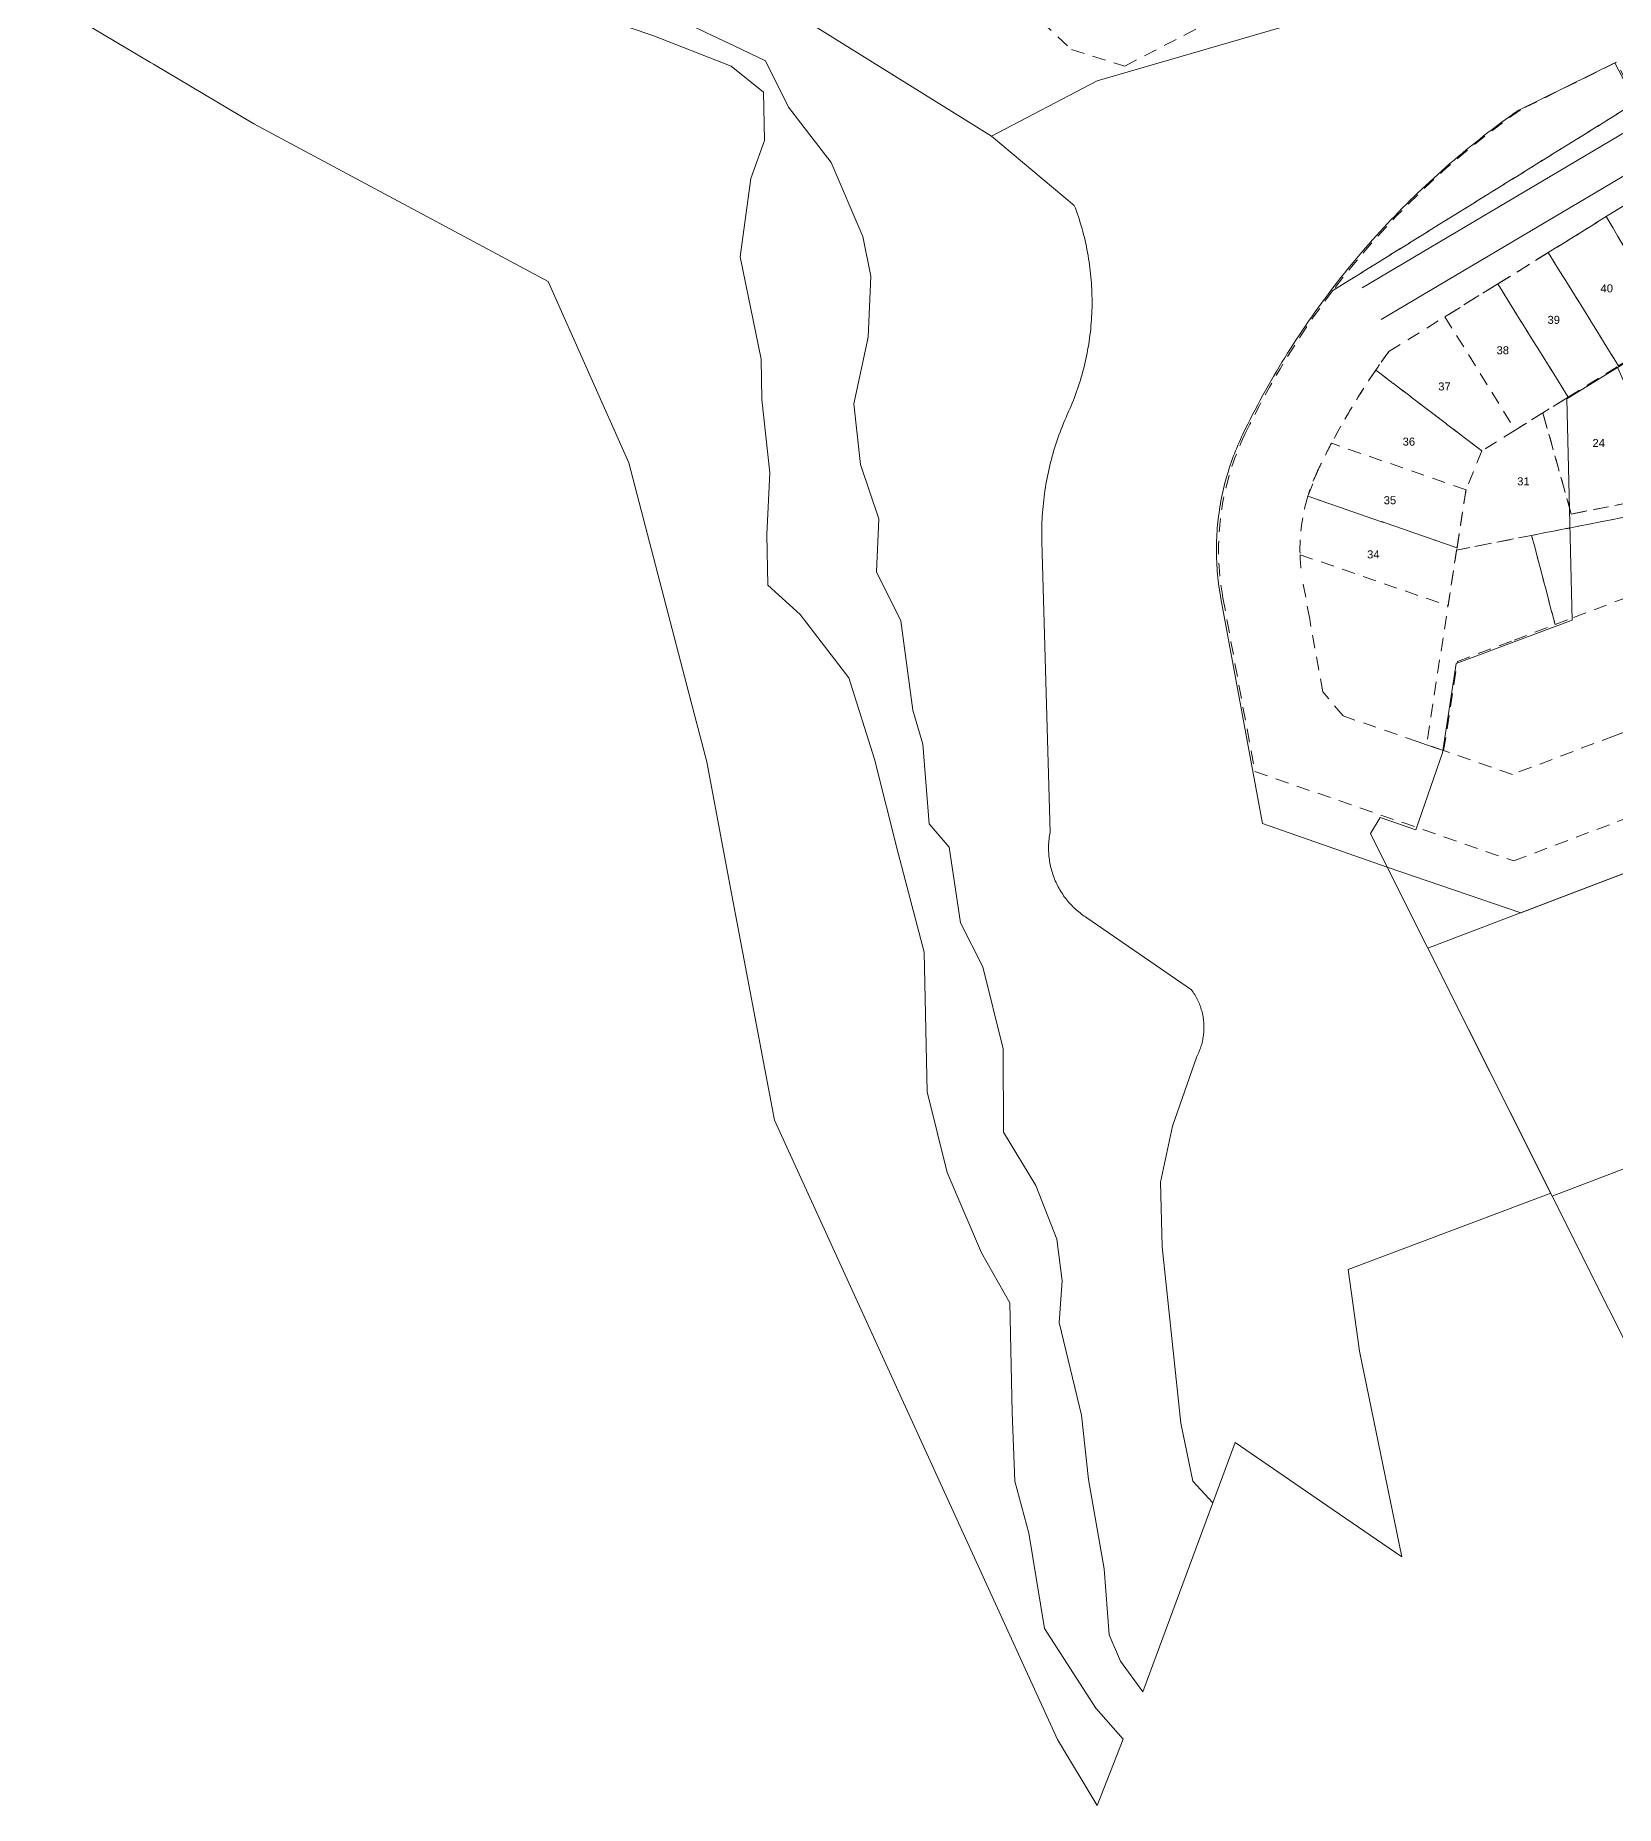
# Model space of a CAD drawing. Header units: metres. Extents: x 308278 to 310511, y 6271134 to 6272874.
# Drawn here: x 308414.4 to 308769.8, y 6271411.3 to 6271809.5 of the extents above; entities that cross this region are included whole.
import ezdxf

# ---------------------------------------------------------------- set-up
doc = ezdxf.new("R2010")
doc.units = ezdxf.units.M
doc.linetypes.add('Dash', pattern=[5, 3, -2])
doc.layers.add('Cadastre Developer_SP_EXT', color=98, linetype='Continuous', lineweight=15)
doc.layers.add('Cadastre Land Parcels_SP_EXT', color=118, linetype='Continuous', lineweight=15)
doc.layers.add('Cadastre Roads_SP_NEW', color=214, linetype='Continuous', lineweight=15, transparency=0.8)
doc.styles.get("Standard").update_dxf_attribs({"font": 'arial.ttf'})

msp = doc.modelspace()

# ---------------------------------------------------------------- linework, layer by layer
at = {"layer": 'Cadastre Developer_SP_EXT', "linetype": 'Dash'}
msp.add_lwpolyline([(308607.94, 6271843.435), (308647.408, 6271806.266), (308659.392, 6271802.56), (308719.842, 6271833.814)], dxfattribs=at)
for points in [[(308774.616, 6271794.551), (308769.975, 6271803.407), (308748.406, 6271792.738), (308748.406, 6271792.738, 0.0775552), (308706.214, 6271752.086)], [(308747.232, 6271720.701), (308739.688, 6271716.017), (308715.86, 6271734.181), (308715.86, 6271734.181, -0.0021857), (308716.712, 6271735.417), (308716.712, 6271735.417, -0.0052852), (308718.819, 6271738.372), (308718.819, 6271738.372), (308731.409, 6271746.187)], [(308739.688, 6271716.017), (308736.151, 6271707.282), (308705.906, 6271717.726), (308705.906, 6271717.726, -0.0280236), (308715.86, 6271734.181)], [(308736.151, 6271707.282), (308705.906, 6271717.726), (308705.906, 6271717.726, 0.009466), (308702.967, 6271711.928), (308702.967, 6271711.928, 0.0394198), (308700.586, 6271705.81), (308700.586, 6271705.81), (308734.132, 6271694.226)], [(308734.132, 6271694.226), (308700.586, 6271705.81), (308700.586, 6271705.81, 0.0800228), (308698.829, 6271692.664), (308698.829, 6271692.664), (308732.112, 6271681.171)]]:
    msp.add_lwpolyline(points, format="xyb", close=True, dxfattribs=at)
for points in [[(308774.616, 6271794.551), (308706.214, 6271752.086), (308706.214, 6271752.086, 0.0498068), (308686.489, 6271719.888), (308686.489, 6271719.888, 0.1591434), (308681.496, 6271682.973), (308681.496, 6271682.973), (308688.655, 6271643.898), (308746.874, 6271623.795), (308820.843, 6271651.787)], [(308776.808, 6271654.689), (308769.567, 6271651.948), (308746.588, 6271643.252), (308731.125, 6271648.593), (308727.279, 6271649.921), (308725.361, 6271650.582), (308708.51, 6271656.403), (308703.982, 6271661.788), (308700.997, 6271678.161), (308699.264, 6271687.673), (308699.264, 6271687.673, -0.0300581), (308698.829, 6271692.664), (308698.829, 6271692.664, -0.0800228), (308700.586, 6271705.81), (308702.967, 6271711.928, -0.009466), (308705.906, 6271717.726), (308705.906, 6271717.726, -0.0355021), (308718.819, 6271738.372), (308718.819, 6271738.372), (308731.409, 6271746.187), (308743.303, 6271753.572), (308754.647, 6271760.614), (308767.685, 6271768.707), (308780.431, 6271776.622)]]:
    msp.add_lwpolyline(points, format="xyb", dxfattribs=at)
for points in [[(308780.431, 6271776.622), (308767.685, 6271768.707), (308782.941, 6271742.868), (308795.689, 6271750.783), (308780.431, 6271776.622)], [(308767.685, 6271768.707), (308754.647, 6271760.614), (308770.47, 6271735.125), (308782.941, 6271742.868), (308767.685, 6271768.707)], [(308754.647, 6271760.614), (308743.303, 6271753.572), (308759.128, 6271728.084), (308770.47, 6271735.125), (308754.647, 6271760.614)], [(308743.303, 6271753.572), (308731.409, 6271746.187), (308747.232, 6271720.701), (308759.128, 6271728.084), (308743.303, 6271753.572)], [(308770.157, 6271734.931), (308759.128, 6271728.084), (308753.446, 6271724.559), (308759.826, 6271701.812), (308782.951, 6271706.351), (308781.951, 6271709.215), (308770.157, 6271734.931)], [(308753.446, 6271724.559), (308747.232, 6271720.701), (308739.688, 6271716.017), (308736.151, 6271707.282), (308734.049, 6271693.695), (308783.949, 6271703.491), (308782.951, 6271706.351), (308759.826, 6271701.812), (308753.446, 6271724.559)], [(308788.892, 6271689.326), (308783.949, 6271703.491), (308750.916, 6271697.006), (308756.18, 6271676.947), (308760.297, 6271678.505), (308773.61, 6271683.543), (308788.892, 6271689.326)], [(308750.916, 6271697.006), (308734.049, 6271693.695), (308727.279, 6271649.921), (308731.125, 6271648.593), (308734.224, 6271668.637), (308746.985, 6271673.465), (308756.18, 6271676.947), (308750.916, 6271697.006)]]:
    msp.add_lwpolyline(points, close=True, dxfattribs=at)
at = {"layer": 'Cadastre Land Parcels_SP_EXT', "linetype": 'Continuous'}
for points in [[(308653.206, 6271799.272), (308701.487, 6271813.286), (308749.431, 6271838.392), (308752.803, 6271851.774), (308790.298, 6271871.032), (308785.232, 6271877.709), (308699.046, 6271854.667), (308574.113, 6271821.268), (308629.417, 6271786.834), (308653.206, 6271799.272)], [(308894.387, 6271807.862), (308831.761, 6271816.372), (308828.97, 6271812.006), (308822.491, 6271801.868), (308815.688, 6271800.366), (308807.927, 6271805.225), (308801.878, 6271784.212), (308803.916, 6271755.388), (308795.486, 6271750.374), (308758.842, 6271727.742), (308759.995, 6271677.959), (308733.946, 6271668.196), (308730.866, 6271648.094), (308724.899, 6271630.763), (308716.868, 6271633.567), (308714.655, 6271629.971), (308718.44, 6271622.413), (308748.448, 6271612.102), (308874.356, 6271660.134), (308883.009, 6271723.956), (308885.447, 6271741.931), (308889.839, 6271774.322), (308894.387, 6271807.862)], [(308755.559, 6271548.37), (308908.868, 6271606.914), (309196.163, 6271716.614), (309151.633, 6271766.124), (308907.526, 6271672.815), (308874.356, 6271660.134), (308727.589, 6271604.144), (308755.559, 6271548.37)], [(308911.268, 6271487.163), (309017.873, 6271527.617), (309276.984, 6271626.577), (309236.586, 6271671.612), (309196.163, 6271716.614), (308908.868, 6271606.914), (308755.559, 6271548.37), (308780.966, 6271497.706), (308806.241, 6271447.307), (308911.268, 6271487.163)]]:
    msp.add_lwpolyline(points, close=True, dxfattribs=at)
for points in [[(308558.903, 6271813.082), (308566.614, 6271809.447), (308571.545, 6271807.122), (308578.635, 6271803.771), (308583.823, 6271793.331), (308593.421, 6271780.884), (308600.507, 6271764.224), (308602.331, 6271755.316), (308601.685, 6271741.623), (308598.462, 6271726.585), (308599.962, 6271712.923), (308604.131, 6271700.761), (308603.566, 6271688.845), (308609.033, 6271677.803), (308611.736, 6271657.719), (308614.008, 6271650.048), (308615.44, 6271632.1), (308619.913, 6271626.85), (308622.482, 6271609.858), (308627.518, 6271599.955), (308632.082, 6271581.509), (308632.152, 6271562.804), (308639.447, 6271550.816), (308644.133, 6271538.704), (308645.304, 6271529.316), (308644.631, 6271519.955), (308649.68, 6271499.165), (308651.263, 6271484.649), (308654.76, 6271464.536), (308655.942, 6271449.696), (308658.44, 6271443.769), (308663.477, 6271436.934), (308679.201, 6271479.383), (308679.201, 6271479.383), (308674.696, 6271484.315), (308672.03, 6271497.367), (308667.812, 6271536.999), (308667.452, 6271551.559), (308670.128, 6271564.162), (308675.621, 6271579.84), (308675.77, 6271580.134), (308675.913, 6271580.43), (308676.049, 6271580.73), (308676.177, 6271581.033), (308676.298, 6271581.34), (308676.413, 6271581.649), (308676.52, 6271581.96), (308676.62, 6271582.274), (308676.712, 6271582.59), (308676.796, 6271582.909), (308676.873, 6271583.23), (308676.943, 6271583.552), (308677.004, 6271583.875), (308677.059, 6271584.201), (308677.106, 6271584.528), (308677.145, 6271584.855), (308677.177, 6271585.183), (308677.199, 6271585.512), (308677.216, 6271585.842), (308677.224, 6271586.172), (308677.224, 6271586.502), (308677.217, 6271586.831), (308677.201, 6271587.161), (308677.179, 6271587.492), (308677.148, 6271587.82), (308677.109, 6271588.148), (308677.064, 6271588.474), (308677.011, 6271588.801), (308676.948, 6271589.125), (308676.88, 6271589.448), (308676.803, 6271589.771), (308676.72, 6271590.089), (308676.628, 6271590.407), (308676.529, 6271590.723), (308676.423, 6271591.035), (308676.31, 6271591.346), (308676.189, 6271591.653), (308676.06, 6271591.959), (308675.925, 6271592.26), (308675.783, 6271592.559), (308675.634, 6271592.854), (308675.478, 6271593.145), (308675.316, 6271593.435), (308675.146, 6271593.718), (308674.969, 6271593.998), (308674.787, 6271594.273), (308674.598, 6271594.545), (308674.403, 6271594.813), (308650.914, 6271610.973), (308650.591, 6271611.182), (308650.274, 6271611.398), (308649.961, 6271611.619), (308649.653, 6271611.848), (308649.349, 6271612.083), (308649.051, 6271612.323), (308648.757, 6271612.57), (308648.469, 6271612.824), (308648.185, 6271613.083), (308647.907, 6271613.347), (308647.635, 6271613.618), (308647.368, 6271613.893), (308647.107, 6271614.174), (308646.852, 6271614.46), (308646.603, 6271614.752), (308646.36, 6271615.049), (308646.123, 6271615.351), (308645.892, 6271615.657), (308645.668, 6271615.969), (308645.451, 6271616.285), (308645.239, 6271616.605), (308645.034, 6271616.93), (308644.837, 6271617.257), (308644.645, 6271617.591), (308644.461, 6271617.927), (308644.284, 6271618.268), (308644.114, 6271618.611), (308643.95, 6271618.959), (308643.795, 6271619.308), (308643.646, 6271619.662), (308643.505, 6271620.019), (308643.372, 6271620.378), (308643.246, 6271620.74), (308643.127, 6271621.105), (308643.016, 6271621.47), (308642.912, 6271621.84), (308642.815, 6271622.211), (308642.727, 6271622.583), (308642.647, 6271622.959), (308642.573, 6271623.334), (308642.509, 6271623.713), (308642.451, 6271624.091), (308642.402, 6271624.472), (308642.36, 6271624.852), (308642.327, 6271625.234), (308642.301, 6271625.615), (308642.283, 6271625.997), (308642.273, 6271626.38), (308642.272, 6271626.763), (308642.278, 6271627.145), (308642.292, 6271627.527), (308642.313, 6271627.911), (308642.343, 6271628.291), (308642.38, 6271628.672), (308642.426, 6271629.052), (308642.479, 6271629.431), (308642.54, 6271629.808), (308642.609, 6271630.184), (308640.774, 6271695.65), (308640.759, 6271696.367), (308640.751, 6271697.085), (308640.751, 6271697.802), (308640.76, 6271698.518), (308640.775, 6271699.237), (308640.799, 6271699.952), (308640.832, 6271700.669), (308640.87, 6271701.385), (308640.918, 6271702.101), (308640.973, 6271702.815), (308641.036, 6271703.529), (308641.107, 6271704.243), (308641.186, 6271704.955), (308641.272, 6271705.666), (308641.366, 6271706.377), (308641.469, 6271707.086), (308641.578, 6271707.794), (308641.696, 6271708.502), (308641.821, 6271709.208), (308641.954, 6271709.91), (308642.094, 6271710.613), (308642.243, 6271711.314), (308642.398, 6271712.014), (308642.563, 6271712.71), (308642.734, 6271713.407), (308642.913, 6271714.1), (308643.099, 6271714.791), (308643.293, 6271715.481), (308643.495, 6271716.168), (308643.704, 6271716.853), (308643.921, 6271717.536), (308644.145, 6271718.215), (308644.377, 6271718.893), (308644.615, 6271719.568), (308644.861, 6271720.24), (308645.116, 6271720.91), (308645.376, 6271721.577), (308645.644, 6271722.24), (308645.92, 6271722.901), (308646.203, 6271723.558), (308646.493, 6271724.212), (308646.79, 6271724.864), (308647.068, 6271725.494), (308647.339, 6271726.127), (308647.601, 6271726.764), (308647.858, 6271727.403), (308648.107, 6271728.046), (308648.348, 6271728.69), (308648.582, 6271729.338), (308648.809, 6271729.988), (308649.029, 6271730.642), (308649.241, 6271731.298), (308649.444, 6271731.955), (308649.641, 6271732.615), (308649.83, 6271733.277), (308650.012, 6271733.942), (308650.186, 6271734.609), (308650.353, 6271735.278), (308650.511, 6271735.949), (308650.663, 6271736.621), (308650.806, 6271737.295), (308650.942, 6271737.971), (308651.07, 6271738.648), (308651.191, 6271739.326), (308651.303, 6271740.007), (308651.408, 6271740.688), (308651.506, 6271741.371), (308651.594, 6271742.055), (308651.676, 6271742.739), (308651.75, 6271743.425), (308651.816, 6271744.112), (308651.874, 6271744.799), (308651.924, 6271745.487), (308651.967, 6271746.175), (308652.001, 6271746.864), (308652.028, 6271747.553), (308652.048, 6271748.242), (308652.059, 6271748.933), (308652.061, 6271749.623), (308652.058, 6271750.312), (308652.044, 6271751.002), (308652.024, 6271751.693), (308651.996, 6271752.381), (308651.959, 6271753.071), (308651.917, 6271753.759), (308651.865, 6271754.448), (308651.805, 6271755.135), (308651.738, 6271755.823), (308651.662, 6271756.509), (308651.58, 6271757.194), (308651.489, 6271757.879), (308651.391, 6271758.562), (308651.284, 6271759.245), (308651.17, 6271759.925), (308651.049, 6271760.606), (308650.919, 6271761.285), (308650.782, 6271761.961), (308650.637, 6271762.635), (308650.484, 6271763.31), (308650.324, 6271763.982), (308650.156, 6271764.652), (308649.981, 6271765.32), (308649.798, 6271765.987), (308649.607, 6271766.651), (308649.409, 6271767.313), (308649.203, 6271767.973), (308648.99, 6271768.63), (308648.769, 6271769.285), (308648.543, 6271769.937), (308648.307, 6271770.587), (308648.064, 6271771.234), (308629.417, 6271786.834), (308574.113, 6271821.268)], [(308414.438, 6271818.78), (308440.343, 6271803.36), (308441.007, 6271802.965), (308463.566, 6271789.549), (308529.718, 6271754.147), (308547.9, 6271713.296), (308552.979, 6271693.772), (308561.81, 6271659.819), (308565.393, 6271646.041), (308570.54, 6271618.875), (308580.649, 6271565.508), (308644.294, 6271426.219), (308653.243, 6271411.322), (308659.074, 6271426.287), (308659.074, 6271426.287), (308652.911, 6271433.257), (308641.351, 6271451.134), (308637.824, 6271472.572), (308634.689, 6271484.314), (308634.082, 6271499.708), (308633.591, 6271524.406), (308627.164, 6271535.682), (308619.502, 6271553.737), (308614.941, 6271571.852), (308614.315, 6271603.251), (308608.47, 6271625.545), (308603.149, 6271646.645), (308597.383, 6271664.937), (308586.395, 6271679.224), (308579.162, 6271685.782), (308578.934, 6271697.183), (308579.559, 6271711.1), (308577.83, 6271727.571), (308577.649, 6271736.672), (308572.89, 6271759.685), (308575.341, 6271777.24), (308578.373, 6271785.803), (308578.156, 6271796.703), (308570.935, 6271802.562), (308553.293, 6271809.413), (308543.294, 6271812.818)], [(308701.487, 6271813.286), (308653.206, 6271799.272), (308629.417, 6271786.834), (308648.064, 6271771.234), (308648.307, 6271770.587), (308648.543, 6271769.937), (308648.769, 6271769.285), (308648.99, 6271768.63), (308649.203, 6271767.973), (308649.409, 6271767.313), (308649.607, 6271766.651), (308649.798, 6271765.987), (308649.981, 6271765.32), (308650.156, 6271764.652), (308650.324, 6271763.982), (308650.484, 6271763.31), (308650.637, 6271762.635), (308650.782, 6271761.961), (308650.919, 6271761.285), (308651.049, 6271760.606), (308651.17, 6271759.925), (308651.284, 6271759.245), (308651.391, 6271758.562), (308651.489, 6271757.879), (308651.58, 6271757.194), (308651.662, 6271756.509), (308651.738, 6271755.823), (308651.805, 6271755.135), (308651.865, 6271754.448), (308651.917, 6271753.759), (308651.959, 6271753.071), (308651.996, 6271752.381), (308652.024, 6271751.693), (308652.044, 6271751.002), (308652.058, 6271750.312), (308652.061, 6271749.623), (308652.059, 6271748.933), (308652.048, 6271748.242), (308652.028, 6271747.553), (308652.001, 6271746.864), (308651.967, 6271746.175), (308651.924, 6271745.487), (308651.874, 6271744.799), (308651.816, 6271744.112), (308651.75, 6271743.425), (308651.676, 6271742.739), (308651.594, 6271742.055), (308651.506, 6271741.371), (308651.408, 6271740.688), (308651.303, 6271740.007), (308651.191, 6271739.326), (308651.07, 6271738.648), (308650.942, 6271737.971), (308650.806, 6271737.295), (308650.663, 6271736.621), (308650.511, 6271735.949), (308650.353, 6271735.278), (308650.186, 6271734.609), (308650.012, 6271733.942), (308649.83, 6271733.277), (308649.641, 6271732.615), (308649.444, 6271731.955), (308649.241, 6271731.298), (308649.029, 6271730.642), (308648.809, 6271729.988), (308648.582, 6271729.338), (308648.348, 6271728.69), (308648.107, 6271728.046), (308647.858, 6271727.403), (308647.601, 6271726.764), (308647.339, 6271726.127), (308647.068, 6271725.494), (308646.79, 6271724.864), (308646.493, 6271724.212), (308646.203, 6271723.558), (308645.92, 6271722.901), (308645.644, 6271722.24), (308645.376, 6271721.577), (308645.116, 6271720.91), (308644.861, 6271720.24), (308644.615, 6271719.568), (308644.377, 6271718.893), (308644.145, 6271718.215), (308643.921, 6271717.536), (308643.704, 6271716.853), (308643.495, 6271716.168), (308643.293, 6271715.481), (308643.099, 6271714.791), (308642.913, 6271714.1), (308642.734, 6271713.407), (308642.563, 6271712.71), (308642.398, 6271712.014), (308642.243, 6271711.314), (308642.094, 6271710.613), (308641.954, 6271709.91), (308641.821, 6271709.208), (308641.696, 6271708.502), (308641.578, 6271707.794), (308641.469, 6271707.086), (308641.366, 6271706.377), (308641.272, 6271705.666), (308641.186, 6271704.955), (308641.107, 6271704.243), (308641.036, 6271703.529), (308640.973, 6271702.815), (308640.918, 6271702.101), (308640.87, 6271701.385), (308640.832, 6271700.669), (308640.799, 6271699.952), (308640.775, 6271699.237), (308640.76, 6271698.518), (308640.751, 6271697.802), (308640.751, 6271697.085), (308640.759, 6271696.367), (308640.774, 6271695.65), (308642.609, 6271630.184), (308642.54, 6271629.808), (308642.479, 6271629.431), (308642.426, 6271629.052), (308642.38, 6271628.672), (308642.343, 6271628.291), (308642.313, 6271627.911), (308642.292, 6271627.527), (308642.278, 6271627.145), (308642.272, 6271626.763), (308642.273, 6271626.38), (308642.283, 6271625.997), (308642.301, 6271625.615), (308642.327, 6271625.234), (308642.36, 6271624.852), (308642.402, 6271624.472), (308642.451, 6271624.091), (308642.509, 6271623.713), (308642.573, 6271623.334), (308642.647, 6271622.959), (308642.727, 6271622.583), (308642.815, 6271622.211), (308642.912, 6271621.84), (308643.016, 6271621.47), (308643.127, 6271621.105), (308643.246, 6271620.74), (308643.372, 6271620.378), (308643.505, 6271620.019), (308643.646, 6271619.662), (308643.795, 6271619.308), (308643.95, 6271618.959), (308644.114, 6271618.611), (308644.284, 6271618.268), (308644.461, 6271617.927), (308644.645, 6271617.591), (308644.837, 6271617.257), (308645.034, 6271616.93), (308645.239, 6271616.605), (308645.451, 6271616.285), (308645.668, 6271615.969), (308645.892, 6271615.657), (308646.123, 6271615.351), (308646.36, 6271615.049), (308646.603, 6271614.752), (308646.852, 6271614.46), (308647.107, 6271614.174), (308647.368, 6271613.893), (308647.635, 6271613.618), (308647.907, 6271613.347), (308648.185, 6271613.083), (308648.469, 6271612.824), (308648.757, 6271612.57), (308649.051, 6271612.323), (308649.349, 6271612.083), (308649.653, 6271611.848), (308649.961, 6271611.619), (308650.274, 6271611.398), (308650.591, 6271611.182), (308650.914, 6271610.973), (308674.403, 6271594.813), (308674.598, 6271594.545), (308674.787, 6271594.273), (308674.969, 6271593.998), (308675.146, 6271593.718), (308675.316, 6271593.435), (308675.478, 6271593.145), (308675.634, 6271592.854), (308675.783, 6271592.559), (308675.925, 6271592.26), (308676.06, 6271591.959), (308676.189, 6271591.653), (308676.31, 6271591.346), (308676.423, 6271591.035), (308676.529, 6271590.723), (308676.628, 6271590.407), (308676.72, 6271590.089), (308676.803, 6271589.771), (308676.88, 6271589.448), (308676.948, 6271589.125), (308677.011, 6271588.801), (308677.064, 6271588.474), (308677.109, 6271588.148), (308677.148, 6271587.82), (308677.179, 6271587.492), (308677.201, 6271587.161), (308677.217, 6271586.831), (308677.224, 6271586.502), (308677.224, 6271586.172), (308677.216, 6271585.842), (308677.199, 6271585.512), (308677.177, 6271585.183), (308677.145, 6271584.855), (308677.106, 6271584.528), (308677.059, 6271584.201), (308677.004, 6271583.875), (308676.943, 6271583.552), (308676.873, 6271583.23), (308676.796, 6271582.909), (308676.712, 6271582.59), (308676.62, 6271582.274), (308676.52, 6271581.96), (308676.413, 6271581.649), (308676.298, 6271581.34), (308676.177, 6271581.033), (308676.049, 6271580.73), (308675.913, 6271580.43), (308675.77, 6271580.134), (308675.621, 6271579.84), (308670.128, 6271564.162), (308667.452, 6271551.559), (308667.812, 6271536.999), (308672.03, 6271497.367), (308674.696, 6271484.315), (308679.201, 6271479.383), (308684.23, 6271492.96), (308706.259, 6271477.861), (308721.722, 6271467.259), (308712.208, 6271513.561), (308709.661, 6271531.926), (308755.223, 6271549.04), (308727.589, 6271604.144), (308718.44, 6271622.413), (308690.357, 6271632.213), (308681.029, 6271682.782), (308680.908, 6271683.463), (308680.794, 6271684.146), (308680.689, 6271684.828), (308680.591, 6271685.514), (308680.499, 6271686.199), (308680.418, 6271686.885), (308680.343, 6271687.573), (308680.276, 6271688.26), (308680.218, 6271688.95), (308680.167, 6271689.638), (308680.124, 6271690.329), (308680.09, 6271691.019), (308680.062, 6271691.71), (308680.043, 6271692.401), (308680.033, 6271693.091), (308680.03, 6271693.783), (308680.033, 6271694.474), (308680.046, 6271695.164), (308680.066, 6271695.854), (308680.095, 6271696.545), (308680.132, 6271697.235), (308680.176, 6271697.924), (308680.228, 6271698.613), (308680.288, 6271699.3), (308680.356, 6271699.988), (308680.432, 6271700.675), (308680.516, 6271701.359), (308680.608, 6271702.045), (308680.706, 6271702.728), (308680.815, 6271703.408), (308680.929, 6271704.09), (308681.052, 6271704.769), (308681.183, 6271705.447), (308681.322, 6271706.122), (308681.468, 6271706.798), (308681.622, 6271707.47), (308681.784, 6271708.141), (308681.953, 6271708.81), (308682.131, 6271709.476), (308682.315, 6271710.142), (308682.508, 6271710.803), (308682.708, 6271711.465), (308682.916, 6271712.122), (308683.131, 6271712.777), (308683.354, 6271713.431), (308683.584, 6271714.081), (308683.821, 6271714.728), (308684.066, 6271715.372), (308684.319, 6271716.015), (308684.579, 6271716.654), (308684.846, 6271717.289), (308685.12, 6271717.922), (308685.402, 6271718.552), (308685.691, 6271719.178), (308685.988, 6271719.801), (308686.523, 6271720.901), (308687.066, 6271722), (308687.615, 6271723.094), (308688.172, 6271724.185), (308688.736, 6271725.271), (308689.307, 6271726.356), (308689.885, 6271727.436), (308690.471, 6271728.511), (308691.062, 6271729.583), (308691.66, 6271730.651), (308692.266, 6271731.716), (308692.879, 6271732.776), (308693.498, 6271733.833), (308694.125, 6271734.885), (308694.757, 6271735.933), (308695.397, 6271736.978), (308696.043, 6271738.017), (308696.696, 6271739.053), (308697.356, 6271740.085), (308698.023, 6271741.112), (308698.696, 6271742.133), (308699.376, 6271743.152), (308700.062, 6271744.167), (308700.755, 6271745.175), (308701.455, 6271746.18), (308702.16, 6271747.181), (308702.872, 6271748.177), (308703.591, 6271749.168), (308704.316, 6271750.154), (308705.048, 6271751.136), (308705.785, 6271752.113), (308706.53, 6271753.084), (308707.28, 6271754.053), (308708.037, 6271755.015), (308708.799, 6271755.972), (308709.569, 6271756.924), (308710.344, 6271757.871), (308711.126, 6271758.814), (308711.913, 6271759.752), (308712.705, 6271760.684), (308713.505, 6271761.611), (308714.311, 6271762.532), (308715.122, 6271763.449), (308715.94, 6271764.36), (308716.763, 6271765.266), (308717.591, 6271766.167), (308718.427, 6271767.063), (308719.267, 6271767.952), (308720.114, 6271768.836), (308720.965, 6271769.714), (308721.823, 6271770.589), (308722.687, 6271771.456), (308723.556, 6271772.318), (308724.431, 6271773.175), (308725.31, 6271774.026), (308726.196, 6271774.87), (308727.087, 6271775.71), (308727.984, 6271776.543), (308728.886, 6271777.37), (308729.792, 6271778.192), (308730.705, 6271779.009), (308731.623, 6271779.819), (308732.546, 6271780.623), (308733.474, 6271781.421), (308734.407, 6271782.212), (308735.346, 6271782.999), (308736.289, 6271783.778), (308737.238, 6271784.552), (308738.192, 6271785.319), (308739.151, 6271786.08), (308740.114, 6271786.835), (308741.082, 6271787.585), (308742.055, 6271788.327), (308743.033, 6271789.064), (308744.017, 6271789.793), (308745.004, 6271790.517), (308745.996, 6271791.234), (308746.993, 6271791.944), (308747.994, 6271792.649), (308769.618, 6271803.269), (308774.285, 6271794.37)], [(308774.285, 6271794.37), (308769.618, 6271803.269), (308747.994, 6271792.649), (308746.993, 6271791.944), (308745.996, 6271791.234), (308745.004, 6271790.517), (308744.017, 6271789.793), (308743.033, 6271789.064), (308742.055, 6271788.327), (308741.082, 6271787.585), (308740.114, 6271786.835), (308739.151, 6271786.08), (308738.192, 6271785.319), (308737.238, 6271784.552), (308736.289, 6271783.778), (308735.346, 6271782.999), (308734.407, 6271782.212), (308733.474, 6271781.421), (308732.546, 6271780.623), (308731.623, 6271779.819), (308730.705, 6271779.009), (308729.792, 6271778.192), (308728.886, 6271777.37), (308727.984, 6271776.543), (308727.087, 6271775.71), (308726.196, 6271774.87), (308725.31, 6271774.026), (308724.431, 6271773.175), (308723.556, 6271772.318), (308722.687, 6271771.456), (308721.823, 6271770.589), (308720.965, 6271769.714), (308720.114, 6271768.836), (308719.267, 6271767.952), (308718.427, 6271767.063), (308717.591, 6271766.167), (308716.763, 6271765.266), (308715.94, 6271764.36), (308715.122, 6271763.449), (308714.311, 6271762.532), (308713.505, 6271761.611), (308712.705, 6271760.684), (308711.913, 6271759.752), (308711.126, 6271758.814), (308710.344, 6271757.871), (308709.569, 6271756.924), (308708.799, 6271755.972), (308708.037, 6271755.015), (308707.28, 6271754.053), (308706.53, 6271753.084), (308705.785, 6271752.113), (308705.048, 6271751.136), (308704.316, 6271750.154), (308703.591, 6271749.168), (308702.872, 6271748.177), (308702.16, 6271747.181), (308701.455, 6271746.18), (308700.755, 6271745.175), (308700.062, 6271744.167), (308699.376, 6271743.152), (308698.696, 6271742.133), (308698.023, 6271741.112), (308697.356, 6271740.085), (308696.696, 6271739.053), (308696.043, 6271738.017), (308695.397, 6271736.978), (308694.757, 6271735.933), (308694.125, 6271734.885), (308693.498, 6271733.833), (308692.879, 6271732.776), (308692.266, 6271731.716), (308691.66, 6271730.651), (308691.062, 6271729.583), (308690.471, 6271728.511), (308689.885, 6271727.436), (308689.307, 6271726.356), (308688.736, 6271725.271), (308688.172, 6271724.185), (308687.615, 6271723.094), (308687.066, 6271722), (308686.523, 6271720.901), (308685.988, 6271719.801), (308685.691, 6271719.178), (308685.402, 6271718.552), (308685.12, 6271717.922), (308684.846, 6271717.289), (308684.579, 6271716.654), (308684.319, 6271716.015), (308684.066, 6271715.372), (308683.821, 6271714.728), (308683.584, 6271714.081), (308683.354, 6271713.431), (308683.131, 6271712.777), (308682.916, 6271712.122), (308682.708, 6271711.465), (308682.508, 6271710.803), (308682.315, 6271710.142), (308682.131, 6271709.476), (308681.953, 6271708.81), (308681.784, 6271708.141), (308681.622, 6271707.47), (308681.468, 6271706.798), (308681.322, 6271706.122), (308681.183, 6271705.447), (308681.052, 6271704.769), (308680.929, 6271704.09), (308680.815, 6271703.408), (308680.706, 6271702.728), (308680.608, 6271702.045), (308680.516, 6271701.359), (308680.432, 6271700.675), (308680.356, 6271699.988), (308680.288, 6271699.3), (308680.228, 6271698.613), (308680.176, 6271697.924), (308680.132, 6271697.235), (308680.095, 6271696.545), (308680.066, 6271695.854), (308680.046, 6271695.164), (308680.033, 6271694.474), (308680.03, 6271693.783), (308680.033, 6271693.091), (308680.043, 6271692.401), (308680.062, 6271691.71), (308680.09, 6271691.019), (308680.124, 6271690.329), (308680.167, 6271689.638), (308680.218, 6271688.95), (308680.276, 6271688.26), (308680.343, 6271687.573), (308680.418, 6271686.885), (308680.499, 6271686.199), (308680.591, 6271685.514), (308680.689, 6271684.828), (308680.794, 6271684.146), (308680.908, 6271683.463), (308681.029, 6271682.782), (308690.357, 6271632.213), (308718.44, 6271622.413), (308714.655, 6271629.971), (308716.868, 6271633.567), (308724.899, 6271630.763), (308730.866, 6271648.094), (308733.946, 6271668.196), (308759.995, 6271677.959), (308758.842, 6271727.742), (308795.486, 6271750.374)]]:
    msp.add_lwpolyline(points, dxfattribs=at)
at = {"layer": 'Cadastre Roads_SP_NEW'}
for p, q in [((308712.812, 6271752.668), (308792.348, 6271799.833)), ((308717.046, 6271745.529), (308796.581, 6271792.694))]:
    msp.add_line(p, q, dxfattribs=at)

# ---------------------------------------------------------------- texts
at = {"layer": 'Cadastre Developer_SP_EXT'}
for s, p in [('40', (308766.406, 6271751.671)), ('39', (308754.484, 6271744.582)), ('38', (308743.022, 6271737.74)), ('37', (308729.917, 6271729.611)), ('36', (308721.901, 6271717.199)), ('24', (308764.597, 6271716.89)), ('31', (308747.667, 6271708.267)), ('35', (308717.645, 6271704.015)), ('34', (308713.909, 6271691.828))]:
    msp.add_text(s, height=1.8, dxfattribs=at).set_placement(p)

doc.saveas('drawing.dxf')
